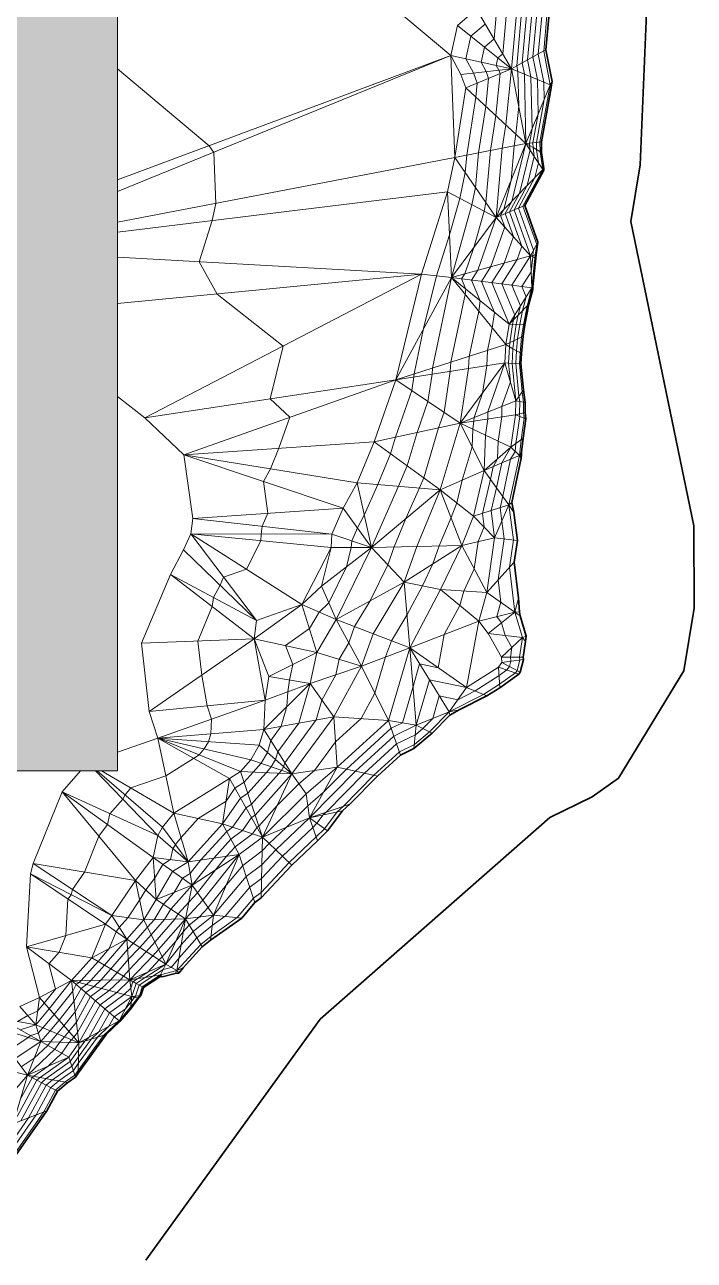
# Model space of a CAD drawing. Header units: millimetres. Extents: x -340184 to 563611, y -309449 to 515683.
# Drawn here: x 350857 to 441911, y -309449 to -141494 of the extents above; entities that cross this region are included whole.
import ezdxf

# ---------------------------------------------------------------- set-up
doc = ezdxf.new("R2010")
doc.units = ezdxf.units.MM
for name, color, linetype, lineweight in [('A-DETL-GENF', 92, 'Continuous', 9), ('A-DETL-THIN', 151, 'Continuous', 9), ('C-TOPO', 7, 'Continuous', 9), ('C-TOPO-FOLD', 70, 'Continuous', 9), ('C-TOPO-MAJR', 7, 'Continuous', 35), ('C-TOPO-MINR', 7, 'Continuous', 9)]:
    doc.layers.add(name, color=color, linetype=linetype, lineweight=lineweight)

msp = doc.modelspace()

# ---------------------------------------------------------------- hatches: boundary and pattern name
at = {"layer": 'A-DETL-GENF'}
msp.add_hatch(color=8, dxfattribs=at).paths.add_polyline_path([(219028, -242914), (363495, -242914), (363495, -138915), (401135, -138915), (401135, -94915), (219028, -94915), (219028, -206129)])

# ---------------------------------------------------------------- linework, layer by layer
at = {"layer": 'A-DETL-THIN'}
for p, q in [((363495, -242914), (363495, -138915)), ((219028, -242914), (363495, -242914))]:
    msp.add_line(p, q, dxfattribs=at)
at = {"layer": 'C-TOPO', "lineweight": 35}
for p, q in [((434543, -160563), (436815, -106083)), ((422126, -140455), (421722, -144917)), ((421722, -144917), (422563, -149219)), ((422538, -149455), (422499, -149705)), ((422563, -149219), (422538, -149455)), ((422451, -150056), (421117, -157417)), ((422499, -149705), (422451, -150056)), ((421117, -157417), (421143, -158876)), ((421143, -158876), (421453, -161043)), ((421453, -161043), (421431, -161269)), ((433280, -168224), (434543, -160563)), ((421431, -161269), (418858, -166058)), ((418858, -166058), (420645, -171040)), ((441838, -209610), (433280, -168224)), ((420645, -171040), (420416, -172781)), ((420416, -172781), (420348, -173248)), ((420348, -173248), (419964, -177138)), ((419941, -177493), (419411, -179489)), ((419948, -177265), (419941, -177493)), ((419964, -177138), (419948, -177265)), ((419411, -179489), (418864, -182277)), ((418864, -182277), (418623, -183830)), ((418623, -183830), (418408, -186206)), ((418408, -186206), (418334, -187601)), ((418334, -187601), (418677, -191144)), ((418677, -191144), (418916, -192863)), ((418916, -192863), (418891, -194213)), ((418891, -194213), (418995, -195063)), ((418995, -195063), (418623, -197706)), ((418623, -197706), (418418, -199621)), ((418418, -199621), (418397, -200079)), ((418368, -200395), (417099, -206454)), ((418388, -200169), (418368, -200395)), ((418397, -200079), (418388, -200169)), ((417099, -206454), (417351, -207784)), ((417351, -207784), (417848, -211592)), ((441911, -220785), (441838, -209610)), ((417848, -211592), (417423, -214566)), ((417423, -214566), (418001, -219435)), ((418001, -219435), (418161, -221316)), ((418161, -221316), (418253, -221843)), ((440487, -229317), (441911, -220785)), ((418253, -221843), (419070, -224609)), ((419070, -224609), (418961, -225330)), ((418961, -225330), (418643, -227483)), ((418673, -227768), (418223, -229525)), ((418643, -227483), (418673, -227768)), ((418043, -229766), (415456, -231615)), ((418223, -229525), (418043, -229766)), ((431610, -243898), (440487, -229317)), ((415456, -231615), (413717, -232724)), ((413717, -232724), (409959, -234630)), ((409959, -234630), (408649, -235370)), ((408649, -235370), (406253, -237807)), ((406253, -237807), (403791, -239865)), ((403791, -239865), (401960, -240766)), ((401960, -240766), (398829, -243625)), ((398829, -243625), (395070, -247431)), ((428020, -246457), (431610, -243898)), ((422276, -249282), (428020, -246457)), ((394079, -248342), (392015, -251092)), ((395070, -247431), (394079, -248342)), ((391034, -276685), (422276, -249282)), ((392015, -251092), (390652, -252425)), ((390652, -252425), (387184, -255720)), ((387184, -255720), (382992, -260185)), ((382992, -260185), (382142, -260820)), ((382142, -260820), (380367, -262925)), ((380367, -262925), (376123, -265954)), ((375007, -266853), (372409, -269709)), ((376123, -265954), (375007, -266853)), ((372409, -269709), (371804, -270414)), ((369253, -270898), (367016, -272388)), ((369302, -270862), (369253, -270898)), ((369353, -270861), (369302, -270862)), ((369561, -270913), (369353, -270861)), ((371336, -270463), (369561, -270913)), ((371804, -270414), (371336, -270463)), ((366663, -273461), (366352, -273834)), ((367016, -272388), (366663, -273461)), ((365230, -275307), (363811, -276984)), ((366352, -273834), (365230, -275307)), ((363811, -276984), (361921, -278780)), ((367344, -309449), (391034, -276685)), ((361921, -278780), (358122, -284024)), ((356717, -285275), (355297, -286457)), ((357761, -284536), (356717, -285275)), ((358122, -284024), (357761, -284536)), ((355297, -286457), (353860, -289120)), ((353860, -289120), (349660, -295159))]:
    msp.add_line(p, q, dxfattribs=at)
at = {"layer": 'C-TOPO'}
for p, q in [((408796, -145694), (400750, -138915)), ((417044, -147492), (412303, -139379)), ((417044, -147492), (409706, -141581)), ((363495, -162567), (408796, -145694)), ((363495, -164187), (408796, -145694)), ((409346, -159556), (408796, -145694)), ((417044, -147492), (408796, -145694)), ((417044, -147492), (419968, -145882)), ((417044, -147492), (410143, -148241)), ((410835, -150075), (417044, -147492)), ((419021, -157638), (417044, -147492)), ((420569, -148956), (417044, -147492)), ((419021, -157638), (410835, -150075)), ((419021, -157638), (420676, -153663)), ((409346, -159556), (419021, -157638)), ((419021, -157638), (414973, -167689)), ((419974, -157537), (419021, -157638)), ((420158, -159404), (419021, -157638)), ((419021, -157638), (419986, -158200)), ((363495, -168339), (409346, -159556)), ((414973, -167689), (409346, -159556)), ((363495, -169682), (408350, -164234)), ((408895, -175870), (408350, -164234)), ((408350, -164234), (414973, -167689)), ((414973, -167689), (419188, -163344)), ((408895, -175870), (414973, -167689)), ((414973, -167689), (417401, -166670)), ((419636, -172897), (414973, -167689)), ((408895, -175870), (419636, -172897)), ((404810, -175417), (363495, -173089)), ((363495, -179409), (404810, -175417)), ((367182, -194927), (404810, -175417)), ((408895, -175870), (401304, -189751)), ((404810, -175417), (408895, -175870)), ((416289, -184984), (408895, -175870)), ((416721, -182208), (408895, -175870)), ((417096, -176898), (408895, -175870)), ((418275, -179725), (416721, -182208)), ((416721, -182208), (417944, -180972)), ((417695, -182240), (416721, -182208)), ((416289, -184984), (417350, -184460)), ((416289, -184984), (401304, -189751)), ((417252, -185540), (416289, -184984)), ((416158, -187478), (401304, -189751)), ((410070, -195636), (416158, -187478)), ((417638, -192600), (416158, -187478)), ((416158, -187478), (417148, -187534)), ((401304, -189751), (367182, -194927)), ((372500, -199967), (401304, -189751)), ((401304, -189751), (410070, -195636)), ((410070, -195636), (417638, -192600)), ((410070, -195636), (417601, -194529)), ((398374, -198184), (410070, -195636)), ((413347, -202082), (410070, -195636)), ((416981, -198935), (410070, -195636)), ((398374, -198184), (372500, -199967)), ((407364, -204699), (398374, -198184)), ((413347, -202082), (416981, -198935)), ((394155, -207210), (372500, -199967)), ((372500, -199967), (396053, -203750)), ((415735, -201060), (413347, -202082)), ((407364, -204699), (413347, -202082)), ((413347, -202082), (415029, -204427)), ((398025, -212562), (396053, -203750)), ((396053, -203750), (407364, -204699)), ((398025, -212562), (407364, -204699)), ((410303, -212264), (407364, -204699)), ((411890, -208299), (407364, -204699)), ((373707, -208603), (394155, -207210)), ((398025, -212562), (394155, -207210)), ((414300, -207535), (411890, -208299)), ((392617, -210749), (373707, -208603)), ((414756, -211226), (411890, -208299)), ((388557, -220326), (373435, -210700)), ((382372, -222477), (373435, -210700)), ((392517, -212573), (373435, -210700)), ((392617, -210749), (373435, -210700)), ((398025, -212562), (392617, -210749)), ((410303, -212264), (414756, -211226)), ((382372, -222477), (372466, -212861)), ((388557, -220326), (392517, -212573)), ((398025, -212562), (391203, -217836)), ((392517, -212573), (398025, -212562)), ((398025, -212562), (410303, -212264)), ((402445, -217272), (398025, -212562)), ((410303, -212264), (402445, -217272)), ((413694, -218660), (410303, -212264)), ((382372, -222477), (370663, -216217)), ((370663, -216217), (382073, -224974)), ((391203, -217836), (393222, -222332)), ((393222, -222332), (402445, -217272)), ((403224, -226214), (402445, -217272)), ((402445, -217272), (407421, -218287)), ((407421, -218287), (413694, -218660)), ((407421, -218287), (412611, -222572)), ((382073, -224974), (388557, -220326)), ((390576, -226816), (388557, -220326)), ((388557, -220326), (393222, -222332)), ((396635, -228669), (393222, -222332)), ((403224, -226214), (393222, -222332)), ((412611, -222572), (403224, -226214)), ((412611, -222572), (410950, -231577)), ((382073, -224974), (366758, -225584)), ((367775, -234839), (382073, -224974)), ((390576, -226816), (382073, -224974)), ((382073, -224974), (383568, -233293)), ((403224, -226214), (396635, -228669)), ((404111, -236698), (403224, -226214)), ((405891, -230564), (403224, -226214)), ((410950, -231577), (403224, -226214)), ((390576, -226816), (384048, -230107)), ((396635, -228669), (390576, -226816)), ((389675, -231038), (396635, -228669)), ((396635, -228669), (400309, -236059)), ((383354, -237293), (389675, -231038)), ((389675, -231038), (383568, -233293)), ((384048, -230107), (389675, -231038)), ((392887, -235561), (389675, -231038)), ((383568, -233293), (367775, -234839)), ((368948, -238494), (383568, -233293)), ((383354, -237293), (392887, -235561)), ((393350, -242413), (392887, -235561)), ((400309, -236059), (392887, -235561)), ((401059, -238199), (400309, -236059)), ((404111, -236698), (400309, -236059)), ((383354, -237293), (368948, -238494)), ((371131, -248664), (368948, -238494)), ((368948, -238494), (378696, -243963)), ((380193, -242992), (368948, -238494)), ((381610, -241402), (368948, -238494)), ((368948, -238494), (382743, -239434)), ((387175, -243347), (383354, -237293)), ((387175, -243347), (382743, -239434)), ((381610, -241402), (387175, -243347)), ((360496, -242914), (368943, -251725)), ((369591, -250571), (360717, -242914)), ((361322, -242914), (371131, -248664)), ((383203, -251911), (380193, -242992)), ((380193, -242992), (387175, -243347)), ((383203, -251911), (387175, -243347)), ((393350, -242413), (387175, -243347)), ((389128, -246028), (387175, -243347)), ((389576, -249307), (393350, -242413)), ((395841, -242964), (393350, -242413)), ((378696, -243963), (377772, -250103)), ((383203, -251911), (378696, -243963)), ((365934, -257827), (355947, -245774)), ((368313, -254685), (355947, -245774)), ((368943, -251725), (355947, -245774)), ((389128, -246028), (389576, -249307)), ((377772, -250103), (371131, -248664)), ((373093, -255275), (371131, -248664)), ((380017, -254291), (377772, -250103)), ((383203, -251911), (377772, -250103)), ((383203, -251911), (389576, -249307)), ((373093, -255275), (368943, -251725)), ((369591, -250571), (373093, -255275)), ((383203, -251911), (383107, -255672)), ((385013, -253642), (383203, -251911)), ((373620, -258470), (368313, -254685)), ((368313, -254685), (368732, -260396)), ((368313, -254685), (373093, -255275)), ((373093, -255275), (380017, -254291)), ((373620, -258470), (373093, -255275)), ((380017, -254291), (373620, -258470)), ((380017, -254291), (376546, -262520)), ((380983, -257259), (380017, -254291)), ((361853, -263752), (351627, -256932)), ((362690, -262587), (351627, -256932)), ((362690, -262587), (352025, -255515)), ((365934, -257827), (352025, -255515)), ((368732, -260396), (365934, -257827)), ((365934, -257827), (367036, -263189)), ((373620, -258470), (368732, -260396)), ((372713, -263029), (373620, -258470)), ((376546, -262520), (373620, -258470)), ((368732, -260396), (372713, -263029)), ((364727, -265820), (362690, -262587)), ((367036, -263189), (362690, -262587)), ((372713, -263029), (367036, -263189)), ((370027, -269184), (367036, -263189)), ((372713, -263029), (370027, -269184)), ((372132, -266552), (372713, -263029)), ((372713, -263029), (376546, -262520)), ((372713, -263029), (373755, -264767)), ((361853, -263752), (351090, -266847)), ((361853, -263752), (364727, -265820)), ((357226, -271433), (351090, -266847)), ((351090, -266847), (360004, -268314)), ((360004, -268314), (364727, -265820)), ((370027, -269184), (364727, -265820)), ((364727, -265820), (365150, -271344)), ((365150, -271344), (360004, -268314)), ((370027, -269184), (365150, -271344)), ((357226, -271433), (352857, -273739)), ((365150, -271344), (357226, -271433)), ((357226, -271433), (358206, -279908)), ((365410, -273607), (357226, -271433)), ((357226, -271433), (362392, -275796)), ((367241, -270991), (365150, -271344)), ((365998, -271819), (365150, -271344)), ((365150, -271344), (365410, -273607)), ((352349, -277421), (352857, -273739)), ((358206, -279908), (352857, -273739)), ((350215, -274966), (352349, -277421)), ((353056, -279704), (347448, -276518)), ((352349, -277421), (347448, -276518)), ((351220, -284289), (346206, -277535)), ((346206, -277535), (353056, -279704)), ((358206, -279908), (352349, -277421)), ((352349, -277421), (353056, -279704)), ((360945, -278397), (358206, -279908)), ((353056, -279704), (351220, -284289)), ((356852, -281825), (353056, -279704)), ((353056, -279704), (358206, -279908)), ((358167, -281779), (358206, -279908)), ((359894, -279395), (358206, -279908)), ((351220, -284289), (356852, -281825)), ((357265, -283057), (356852, -281825)), ((345236, -282772), (351220, -284289)), ((351220, -284289), (349301, -290885)), ((353768, -285644), (351220, -284289)), ((354656, -284905), (351220, -284289)), ((349301, -290885), (351373, -290083))]:
    msp.add_line(p, q, dxfattribs=at)
at = {"layer": 'C-TOPO-FOLD'}
for p, q in [((419968, -145882), (421722, -144917)), ((422331, -149689), (420569, -148956)), ((422331, -149689), (422563, -149219)), ((422538, -149455), (422331, -149689)), ((420676, -153663), (422331, -149689)), ((422451, -150056), (422331, -149689)), ((422499, -149705), (422331, -149689)), ((421117, -157417), (419974, -157537)), ((419986, -158200), (421143, -158876)), ((421295, -161171), (420158, -159404)), ((419188, -163344), (421295, -161171)), ((421453, -161043), (421295, -161171)), ((421431, -161269), (421295, -161171)), ((417401, -166670), (418858, -166058)), ((420645, -171040), (419636, -172897)), ((420416, -172781), (419636, -172897)), ((419829, -177241), (419636, -172897)), ((419636, -172897), (420348, -173248)), ((419829, -177241), (417096, -176898)), ((419829, -177241), (418275, -179725)), ((419964, -177138), (419829, -177241)), ((419941, -177493), (419829, -177241)), ((419948, -177265), (419829, -177241)), ((417944, -180972), (419411, -179489)), ((418864, -182277), (417695, -182240)), ((417350, -184460), (418623, -183830)), ((418408, -186206), (417252, -185540)), ((417148, -187534), (418334, -187601)), ((417638, -192600), (418677, -191144)), ((418916, -192863), (417638, -192600)), ((417601, -194529), (418891, -194213)), ((418995, -195063), (417601, -194529)), ((416981, -198935), (418623, -197706)), ((418122, -200038), (416981, -198935)), ((418418, -199621), (418122, -200038)), ((418122, -200038), (415735, -201060)), ((418368, -200395), (418122, -200038)), ((418122, -200038), (418397, -200079)), ((418388, -200169), (418122, -200038)), ((415029, -204427), (416711, -206771)), ((417099, -206454), (416711, -206771)), ((416711, -206771), (414300, -207535)), ((416711, -206771), (414756, -211226)), ((417351, -207784), (416711, -206771)), ((417848, -211592), (414756, -211226)), ((413694, -218660), (417423, -214566)), ((417525, -221335), (413694, -218660)), ((417525, -221335), (418001, -219435)), ((412611, -222572), (417525, -221335)), ((417525, -221335), (413873, -224239)), ((418161, -221316), (417525, -221335)), ((417525, -221335), (418253, -221843)), ((413873, -224239), (418545, -224793)), ((418545, -224793), (415672, -227487)), ((418545, -224793), (419070, -224609)), ((418961, -225330), (418545, -224793)), ((418643, -227483), (415672, -227487)), ((415747, -228200), (418673, -227768)), ((418223, -229525), (415747, -228200)), ((415456, -231615), (415296, -228803)), ((418043, -229766), (415296, -228803)), ((408558, -234915), (405891, -230564)), ((408558, -234915), (410950, -231577)), ((410950, -231577), (413717, -232724)), ((408558, -234915), (404111, -236698)), ((409959, -234630), (408558, -234915)), ((408649, -235370), (408558, -234915)), ((403791, -239865), (404111, -236698)), ((404111, -236698), (406253, -237807)), ((401960, -240766), (401059, -238199)), ((398829, -243625), (395841, -242964)), ((389576, -249307), (395070, -247431)), ((389576, -249307), (394079, -248342)), ((389576, -249307), (390652, -252425)), ((392015, -251092), (389576, -249307)), ((387184, -255720), (385013, -253642)), ((383107, -255672), (382992, -260185)), ((382142, -260820), (380983, -257259)), ((376123, -265954), (376546, -262520)), ((380367, -262925), (376546, -262520)), ((373755, -264767), (375007, -266853)), ((371551, -270075), (372132, -266552)), ((370027, -269184), (369332, -270637)), ((371551, -270075), (370027, -269184)), ((371551, -270075), (371336, -270463)), ((372409, -269709), (371551, -270075)), ((371804, -270414), (371551, -270075)), ((367016, -272388), (365998, -271819)), ((369332, -270637), (367241, -270991)), ((369332, -270637), (369253, -270898)), ((369302, -270862), (369332, -270637)), ((369561, -270913), (369332, -270637)), ((369332, -270637), (369353, -270861)), ((365410, -273607), (363684, -276886)), ((365410, -273607), (365230, -275307)), ((366663, -273461), (365410, -273607)), ((366352, -273834), (365410, -273607)), ((363684, -276886), (360945, -278397)), ((362392, -275796), (363684, -276886)), ((363811, -276984), (363684, -276886)), ((361921, -278780), (359894, -279395)), ((358122, -284024), (358167, -281779)), ((357761, -284536), (357265, -283057)), ((356717, -285275), (354656, -284905)), ((355297, -286457), (353768, -285644)), ((351373, -290083), (353860, -289120))]:
    msp.add_line(p, q, dxfattribs=at)
at = {"layer": 'C-TOPO-MAJR', "lineweight": 9}
for p, q in [((409706, -141581), (412303, -139379)), ((414674, -143436), (415108, -138650)), ((417044, -147492), (417912, -137920)), ((418506, -146687), (419229, -138712)), ((419968, -145882), (420546, -139505)), ((421430, -145078), (421863, -140297)), ((408796, -145694), (409706, -141581)), ((413375, -144537), (414674, -143436)), ((410143, -148241), (408796, -145694)), ((412920, -146593), (413375, -144537)), ((420569, -148956), (419968, -145882)), ((422331, -149689), (421430, -145078)), ((413593, -147867), (412920, -146593)), ((416293, -155117), (417044, -147492)), ((418806, -148224), (418506, -146687)), ((410835, -150075), (410143, -148241)), ((413564, -152596), (413939, -148784)), ((413939, -148784), (413593, -147867)), ((419021, -157638), (418806, -148224)), ((420676, -153663), (420569, -148956)), ((409346, -159556), (410835, -150075)), ((420927, -157437), (422331, -149689)), ((412571, -158916), (413564, -152596)), ((419974, -157537), (420676, -153663)), ((415796, -158277), (416293, -155117)), ((417081, -165516), (419021, -157638)), ((419986, -158200), (419974, -157537)), ((420950, -158763), (420927, -157437)), ((408350, -164234), (409346, -159556)), ((412160, -163622), (412571, -158916)), ((414973, -167689), (415796, -158277)), ((419188, -163344), (420158, -159404)), ((420158, -159404), (419986, -158200)), ((421295, -161171), (420950, -158763)), ((418615, -166160), (421295, -161171)), ((404810, -175417), (408350, -164234)), ((411662, -165961), (412160, -163622)), ((417401, -166670), (419188, -163344)), ((408895, -175870), (411662, -165961)), ((416187, -167179), (417081, -165516)), ((420477, -171350), (418615, -166160)), ((412475, -174879), (414973, -167689)), ((417304, -170293), (416187, -167179)), ((419636, -172897), (417401, -166670)), ((416055, -173888), (417304, -170293)), ((417096, -176898), (419636, -172897)), ((420229, -173190), (420286, -172800)), ((420286, -172800), (420477, -171350)), ((414362, -176556), (416055, -173888)), ((419829, -177241), (420229, -173190)), ((401304, -189751), (404810, -175417)), ((406299, -188162), (408895, -175870)), ((411629, -176213), (412475, -174879)), ((412808, -179039), (411629, -176213)), ((416721, -182208), (414362, -176556)), ((418275, -179725), (417096, -176898)), ((419167, -179736), (419829, -177241)), ((412592, -180427), (412808, -179039)), ((411294, -186573), (412592, -180427)), ((417695, -182240), (417944, -180972)), ((417944, -180972), (418275, -179725)), ((418669, -182271), (419167, -179736)), ((416289, -184984), (416721, -182208)), ((417350, -184460), (417695, -182240)), ((418411, -183935), (418669, -182271)), ((417252, -185540), (417350, -184460)), ((418215, -186095), (418411, -183935)), ((416158, -187478), (416289, -184984)), ((417148, -187534), (417252, -185540)), ((418137, -187589), (418215, -186095)), ((411207, -188235), (411294, -186573)), ((413854, -194118), (416158, -187478)), ((417638, -192600), (417148, -187534)), ((418504, -191387), (418137, -187589)), ((398374, -198184), (401304, -189751)), ((405687, -192693), (406255, -188993)), ((406255, -188993), (406299, -188162)), ((410070, -195636), (411207, -188235)), ((418703, -192819), (418504, -191387)), ((367182, -194927), (363495, -192027)), ((404222, -196910), (405687, -192693)), ((417601, -194529), (417638, -192600)), ((418676, -194266), (418703, -192819)), ((413836, -195083), (413854, -194118)), ((416981, -198935), (417601, -194529)), ((418763, -194974), (418676, -194266)), ((372500, -199967), (367182, -194927)), ((407364, -204699), (410070, -195636)), ((413526, -197285), (413836, -195083)), ((418349, -197911), (418763, -194974)), ((396053, -203750), (398374, -198184)), ((402869, -201441), (404222, -196910)), ((413347, -202082), (413526, -197285)), ((418122, -200038), (418349, -197911)), ((415735, -201060), (416981, -198935)), ((373707, -208603), (372500, -199967)), ((401709, -204224), (402869, -201441)), ((415029, -204427), (415735, -201060)), ((416711, -206771), (418122, -200038)), ((411890, -208299), (413347, -202082)), ((394155, -207210), (396053, -203750)), ((398025, -212562), (401709, -204224)), ((404164, -212413), (407364, -204699)), ((414300, -207535), (415029, -204427)), ((392617, -210749), (394155, -207210)), ((414756, -211226), (414300, -207535)), ((417332, -211531), (416711, -206771)), ((373435, -210700), (373707, -208603)), ((410303, -212264), (411890, -208299)), ((372466, -212861), (373435, -210700)), ((392517, -212573), (392617, -210749)), ((413694, -218660), (414756, -211226)), ((416801, -215248), (417332, -211531)), ((370663, -216217), (372466, -212861)), ((391203, -217836), (392517, -212573)), ((393222, -222332), (398025, -212562)), ((402445, -217272), (404164, -212413)), ((407421, -218287), (410303, -212264)), ((366758, -225584), (370663, -216217)), ((417525, -221335), (416801, -215248)), ((388557, -220326), (391203, -217836)), ((398223, -224273), (402445, -217272)), ((403224, -226214), (407421, -218287)), ((412611, -222572), (413694, -218660)), ((388557, -220326), (382372, -222477)), ((418545, -224793), (417525, -221335)), ((382073, -224974), (382372, -222477)), ((390576, -226816), (393222, -222332)), ((413873, -224239), (412611, -222572)), ((384048, -230107), (382073, -224974)), ((396635, -228669), (398223, -224273)), ((415672, -227487), (413873, -224239)), ((418148, -227483), (418545, -224793)), ((367775, -234839), (366758, -225584)), ((400309, -236059), (403224, -226214)), ((389675, -231038), (390576, -226816)), ((415296, -228803), (415747, -228200)), ((415747, -228200), (415672, -227487)), ((417810, -229304), (418186, -227840)), ((418186, -227840), (418148, -227483)), ((392887, -235561), (396635, -228669)), ((410950, -231577), (415296, -228803)), ((415429, -231146), (417585, -229606)), ((417585, -229606), (417810, -229304)), ((383568, -233293), (384048, -230107)), ((388121, -236427), (389675, -231038)), ((404111, -236698), (405891, -230564)), ((405891, -230564), (410950, -231577)), ((413256, -232533), (415429, -231146)), ((383354, -237293), (383568, -233293)), ((408558, -234915), (413256, -232533)), ((368948, -238494), (367775, -234839)), ((405896, -237623), (408558, -234915)), ((385264, -240320), (388121, -236427)), ((387175, -243347), (392887, -235561)), ((393350, -242413), (400309, -236059)), ((401059, -238199), (404111, -236698)), ((363495, -240393), (368948, -238494)), ((382743, -239434), (383354, -237293)), ((395841, -242964), (401059, -238199)), ((403844, -239338), (405896, -237623)), ((381610, -241402), (382743, -239434)), ((401810, -240338), (403844, -239338)), ((380193, -242992), (381610, -241402)), ((384392, -242374), (384959, -241391)), ((384959, -241391), (385264, -240320)), ((398331, -243515), (401810, -240338)), ((355947, -245774), (358462, -242914)), ((378696, -243963), (380193, -242992)), ((381196, -245965), (383684, -243170)), ((382200, -248938), (387175, -243347)), ((383684, -243170), (384392, -242374)), ((389128, -246028), (393350, -242413)), ((389576, -249307), (395841, -242964)), ((394155, -247744), (398331, -243515)), ((371131, -248664), (378696, -243963)), ((352025, -255515), (355947, -245774)), ((377772, -250103), (380199, -246612)), ((380199, -246612), (381196, -245965)), ((383203, -251911), (389128, -246028)), ((391609, -250794), (393329, -248502)), ((393329, -248502), (394155, -247744)), ((369591, -250571), (371131, -248664)), ((373093, -255275), (377772, -250103)), ((380488, -251007), (381701, -249261)), ((381701, -249261), (382200, -248938)), ((385013, -253642), (389576, -249307)), ((368313, -254685), (368943, -251725)), ((368943, -251725), (369591, -250571)), ((378895, -252197), (380488, -251007)), ((380017, -254291), (383203, -251911)), ((386822, -255374), (390473, -251906)), ((390473, -251906), (391609, -250794)), ((376555, -254783), (378895, -252197)), ((365934, -257827), (368313, -254685)), ((370966, -256578), (373093, -255275)), ((373620, -258470), (376555, -254783)), ((375083, -260495), (380017, -254291)), ((383107, -255672), (385013, -253642)), ((351090, -266847), (351627, -256932)), ((351627, -256932), (352025, -255515)), ((368732, -260396), (370966, -256578)), ((380983, -257259), (383107, -255672)), ((383011, -259433), (386822, -255374)), ((362690, -262587), (365934, -257827)), ((370722, -261712), (373620, -258470)), ((376546, -262520), (380983, -257259)), ((379730, -262857), (381949, -260227)), ((381949, -260227), (383011, -259433)), ((367036, -263189), (368732, -260396)), ((369874, -263109), (370722, -261712)), ((372713, -263029), (375083, -260495)), ((361853, -263752), (362690, -262587)), ((364727, -265820), (367036, -263189)), ((368033, -265188), (369874, -263109)), ((369030, -267186), (372713, -263029)), ((373755, -264767), (376546, -262520)), ((376193, -265382), (379730, -262857)), ((360004, -268314), (361853, -263752)), ((366494, -266942), (368033, -265188)), ((372132, -266552), (373755, -264767)), ((352857, -273739), (351090, -266847)), ((361719, -269324), (364727, -265820)), ((364939, -268582), (366494, -266942)), ((370027, -269184), (372132, -266552)), ((371551, -270075), (374798, -266505)), ((374798, -266505), (376193, -265382)), ((357226, -271433), (360004, -268314)), ((363435, -270334), (364939, -268582)), ((365150, -271344), (368260, -268063)), ((368260, -268063), (369030, -267186)), ((359867, -271403), (361719, -269324)), ((362509, -271374), (363435, -270334)), ((367241, -270991), (370027, -269184)), ((369332, -270637), (371551, -270075)), ((354194, -275281), (357226, -271433)), ((358517, -272523), (359272, -271976)), ((359272, -271976), (359867, -271403)), ((361318, -272520), (362509, -271374)), ((363364, -273063), (365150, -271344)), ((365410, -273607), (365998, -271819)), ((365998, -271819), (367241, -270991)), ((366846, -272293), (369332, -270637)), ((350215, -274966), (352857, -273739)), ((357552, -274258), (358517, -272523)), ((357879, -277083), (359809, -273614)), ((359809, -273614), (361318, -272520)), ((361100, -274705), (363364, -273063)), ((362392, -275796), (365410, -273607)), ((366195, -273797), (366454, -273485)), ((366454, -273485), (366846, -272293)), ((352349, -277421), (354194, -275281)), ((355531, -276823), (357552, -274258)), ((358206, -279908), (361100, -274705)), ((363684, -276886), (365260, -275024)), ((365260, -275024), (366195, -273797)), ((354301, -278250), (355531, -276823)), ((356869, -278366), (357879, -277083)), ((360945, -278397), (362392, -275796)), ((361583, -278883), (363684, -276886)), ((350252, -278111), (352349, -277421)), ((353056, -279704), (354301, -278250)), ((356253, -279079), (356869, -278366)), ((359894, -279395), (360945, -278397)), ((349549, -282038), (353056, -279704)), ((354954, -280764), (355631, -279806)), ((355631, -279806), (356253, -279079)), ((356852, -281825), (358206, -279908)), ((358129, -283650), (361583, -278883)), ((358167, -281779), (359894, -279395)), ((351220, -284289), (354954, -280764)), ((352938, -284597), (356852, -281825)), ((357265, -283057), (358167, -281779)), ((354656, -284905), (357265, -283057)), ((357678, -284289), (358129, -283650)), ((347946, -288181), (351220, -284289)), ((349301, -290885), (352494, -284967)), ((352494, -284967), (352938, -284597)), ((353768, -285644), (354656, -284905)), ((355042, -286322), (356373, -285213)), ((356373, -285213), (357678, -284289)), ((351373, -290083), (353768, -285644)), ((353446, -289281), (355042, -286322)), ((348779, -295990), (353446, -289281)), ((349040, -293438), (351373, -290083))]:
    msp.add_line(p, q, dxfattribs=at)
at = {"layer": 'C-TOPO-MINR'}
for p, q in [((415859, -145464), (416510, -138285)), ((417775, -147090), (418571, -138316)), ((419237, -146285), (419888, -139109)), ((420699, -145480), (421205, -139901)), ((411541, -143059), (413488, -141407)), ((410858, -146144), (411541, -143059)), ((414982, -147043), (415210, -146015)), ((415210, -146015), (415859, -145464)), ((421450, -149322), (420699, -145480)), ((375921, -157939), (363495, -147470)), ((411868, -148054), (410858, -146144)), ((415319, -147679), (414982, -147043)), ((415492, -148138), (415319, -147679)), ((417925, -147858), (417775, -147090)), ((419688, -148590), (419237, -146285)), ((412387, -149430), (411868, -148054)), ((412199, -151336), (412387, -149430)), ((414928, -153856), (415492, -148138)), ((418033, -152565), (417925, -147858)), ((419849, -155650), (419688, -148590)), ((421504, -151676), (421450, -149322)), ((410959, -159236), (412199, -151336)), ((417657, -156377), (418033, -152565)), ((420450, -157487), (421504, -151676)), ((414184, -158597), (414928, -153856)), ((419498, -157588), (419849, -155650)), ((417409, -157957), (417657, -156377)), ((419504, -157919), (419498, -157588)), ((420468, -158482), (420450, -157487)), ((376566, -158852), (375921, -157939)), ((376841, -165782), (376566, -158852)), ((410753, -161589), (410959, -159236)), ((413567, -165656), (414184, -158597)), ((416997, -162663), (417409, -157957)), ((418134, -164430), (419590, -158521)), ((419590, -158521), (419504, -157919)), ((420727, -160288), (420468, -158482)), ((420241, -162257), (420727, -160288)), ((410006, -165097), (410753, -161589)), ((416027, -166603), (416997, -162663)), ((418008, -166415), (420241, -162257)), ((416794, -166924), (418134, -164430)), ((376343, -168121), (376841, -165782)), ((408623, -170052), (410006, -165097)), ((413318, -166825), (413567, -165656)), ((411934, -171779), (413318, -166825)), ((415580, -167434), (416027, -166603)), ((416139, -168991), (415580, -167434)), ((418470, -171595), (416794, -166924)), ((420056, -172124), (418008, -166415)), ((374573, -173713), (376343, -168121)), ((414265, -174383), (416139, -168991)), ((406852, -175643), (408623, -170052)), ((410685, -175374), (411934, -171779)), ((417846, -173393), (418470, -171595)), ((419932, -173043), (419961, -172849)), ((419961, -172849), (420056, -172124)), ((377011, -178103), (374573, -173713)), ((412995, -176384), (414265, -174383)), ((415729, -176727), (417846, -173393)), ((419732, -175069), (419932, -173043)), ((405099, -182810), (406852, -175643)), ((410262, -176041), (410685, -175374)), ((410852, -177454), (410262, -176041)), ((418462, -177070), (419732, -175069)), ((410744, -178148), (410852, -177454)), ((414764, -180624), (412995, -176384)), ((417498, -180967), (415729, -176727)), ((419052, -178483), (418462, -177070)), ((385996, -185172), (377011, -178103)), ((408796, -187368), (410744, -178148)), ((418555, -180354), (419052, -178483)), ((414441, -182706), (414764, -180624)), ((417332, -181590), (417498, -180967)), ((418182, -182255), (418555, -180354)), ((403801, -188956), (405099, -182810)), ((413792, -185779), (414441, -182706)), ((416819, -184722), (417208, -182224)), ((417208, -182224), (417332, -181590)), ((417880, -184198), (418182, -182255)), ((416771, -185262), (416819, -184722)), ((417734, -185817), (417880, -184198)), ((384243, -192339), (385996, -185172)), ((413683, -187857), (413792, -185779)), ((416653, -187506), (416771, -185262)), ((417642, -187562), (417734, -185817)), ((408731, -188614), (408796, -187368)), ((413114, -191557), (413683, -187857)), ((416898, -190039), (416653, -187506)), ((418071, -191993), (417642, -187562)), ((403495, -191222), (403780, -189372)), ((403780, -189372), (403801, -188956)), ((407879, -194165), (408731, -188614)), ((401298, -197547), (403495, -191222)), ((415746, -193359), (416898, -190039)), ((386902, -194859), (384243, -192339)), ((411962, -194877), (413114, -191557)), ((418170, -192709), (418071, -191993)), ((418139, -194398), (418170, -192709)), ((407146, -196273), (407879, -194165)), ((415254, -198110), (415718, -194806)), ((415718, -194806), (415746, -193359)), ((417665, -198423), (418182, -194752)), ((418182, -194752), (418139, -194398)), ((385437, -199075), (386902, -194859)), ((405117, -203070), (407146, -196273)), ((411709, -198859), (411798, -196461)), ((411798, -196461), (411953, -195359)), ((411953, -195359), (411962, -194877)), ((400621, -199813), (401298, -197547)), ((415164, -200509), (415254, -198110)), ((384277, -201858), (385437, -199075)), ((398881, -203987), (400621, -199813)), ((410356, -203391), (411709, -198859)), ((416928, -200549), (417552, -199487)), ((417552, -199487), (417665, -198423)), ((414541, -201571), (415164, -200509)), ((415870, -205599), (416928, -200549)), ((383327, -203589), (384277, -201858)), ((404536, -204462), (405117, -203070)), ((414188, -203254), (414541, -201571)), ((383931, -207907), (383327, -203589)), ((397039, -208156), (398881, -203987)), ((402695, -208630), (404536, -204462)), ((409627, -206499), (410356, -203391)), ((413095, -207917), (414188, -203254)), ((408833, -208482), (409627, -206499)), ((415506, -207153), (415870, -205599)), ((383162, -209676), (383931, -207907)), ((396090, -209886), (397039, -208156)), ((413323, -209763), (413095, -207917)), ((415734, -208999), (415506, -207153)), ((383026, -210724), (383162, -209676)), ((395321, -211655), (396090, -209886)), ((401095, -212487), (402695, -208630)), ((407233, -212339), (408833, -208482)), ((412529, -211745), (413323, -209763)), ((416044, -211379), (415734, -208999)), ((382976, -211637), (383026, -210724)), ((415248, -216954), (416044, -211379)), ((380996, -215513), (382976, -211637)), ((394614, -215199), (395271, -212567)), ((395271, -212567), (395321, -211655)), ((400235, -214917), (401095, -212487)), ((406374, -214768), (407233, -212339)), ((411998, -215462), (412529, -211745)), ((397834, -219802), (400235, -214917)), ((404933, -217779), (406374, -214768)), ((377419, -217669), (377903, -216588)), ((377903, -216588), (380996, -215513)), ((392213, -220084), (394614, -215199)), ((410558, -218473), (411998, -215462)), ((376517, -219347), (377419, -217669)), ((402835, -221743), (404933, -217779)), ((415609, -219997), (415248, -216954)), ((376368, -220595), (376517, -219347)), ((395723, -223303), (397834, -219802)), ((410016, -220429), (410558, -218473)), ((415068, -221953), (415609, -219997)), ((374415, -225279), (376368, -220595)), ((389566, -223571), (390890, -221329)), ((390890, -221329), (392213, -220084)), ((407918, -224393), (410016, -220429)), ((394929, -225501), (395723, -223303)), ((400724, -225243), (402835, -221743)), ((415699, -222787), (415068, -221953)), ((416209, -224516), (415699, -222787)), ((386324, -225895), (389566, -223571)), ((407087, -228895), (407918, -224393)), ((417109, -226140), (416209, -224516)), ((374924, -229906), (374415, -225279)), ((387312, -228462), (386324, -225895)), ((393605, -227743), (394929, -225501)), ((399930, -227441), (400724, -225243)), ((416910, -227485), (417109, -226140)), ((393155, -229854), (393605, -227743)), ((398472, -232364), (399930, -227441)), ((403668, -231456), (404558, -228389)), ((404558, -228389), (407087, -228895)), ((416779, -228752), (416966, -228020)), ((416966, -228020), (416910, -227485)), ((375672, -234066), (374924, -229906)), ((386862, -230573), (387312, -228462)), ((391281, -233300), (393155, -229854)), ((412103, -232055), (415362, -229975)), ((415362, -229975), (416440, -229204)), ((416440, -229204), (416779, -228752)), ((386622, -232166), (386862, -230573)), ((402210, -236379), (403668, -231456)), ((386515, -234166), (386622, -232166)), ((390504, -235994), (391281, -233300)), ((396598, -235810), (398472, -232364)), ((406335, -235806), (407225, -232739)), ((407225, -232739), (409754, -233246)), ((409754, -233246), (412103, -232055)), ((376258, -235893), (375672, -234066)), ((385738, -236860), (386515, -234166)), ((376151, -237893), (376258, -235893)), ((386220, -241834), (390504, -235994)), ((393119, -238987), (396598, -235810)), ((400684, -237129), (402210, -236379)), ((405003, -237160), (406335, -235806)), ((375846, -238964), (376151, -237893)), ((384309, -238806), (385738, -236860)), ((394596, -242688), (400684, -237129)), ((401435, -239268), (403978, -238018)), ((403978, -238018), (405003, -237160)), ((374571, -240743), (375279, -239948)), ((375279, -239948), (375846, -238964)), ((383851, -240412), (384309, -238806)), ((390263, -242880), (393119, -238987)), ((397086, -243239), (401435, -239268)), ((370040, -243579), (373822, -241229)), ((373822, -241229), (374571, -240743)), ((383001, -241888), (383851, -240412)), ((386067, -242369), (386220, -241834)), ((380695, -244479), (381939, -243081)), ((381698, -247451), (385429, -243259)), ((381939, -243081), (383001, -241888)), ((385429, -243259), (385783, -242861)), ((385783, -242861), (386067, -242369)), ((388151, -244688), (390263, -242880)), ((391463, -245860), (394596, -242688)), ((391865, -248525), (397086, -243239)), ((365283, -245236), (370040, -243579)), ((379447, -245288), (380695, -244479)), ((385189, -247629), (388151, -244688)), ((362445, -248750), (364189, -246766)), ((364189, -246766), (364513, -246189)), ((364513, -246189), (365283, -245236)), ((378234, -247033), (379447, -245288)), ((389352, -247668), (391463, -245860)), ((374452, -249383), (378234, -247033)), ((379130, -250555), (380950, -247937)), ((380950, -247937), (381698, -247451)), ((382701, -250424), (385189, -247629)), ((386390, -250609), (389352, -247668)), ((391452, -248905), (391865, -248525)), ((360941, -251801), (362130, -250230)), ((362130, -250230), (362445, -248750)), ((372112, -251969), (374452, -249383)), ((390025, -250606), (390592, -250051)), ((390592, -250051), (391452, -248905)), ((358979, -256671), (360941, -251801)), ((374824, -255029), (378334, -251150)), ((378334, -251150), (379130, -250555)), ((379456, -253244), (381845, -251459)), ((381845, -251459), (382452, -250586)), ((382452, -250586), (382701, -250424)), ((384108, -252776), (386390, -250609)), ((385917, -254508), (390025, -250606)), ((370703, -254980), (371018, -253500)), ((371018, -253500), (371342, -252923)), ((371342, -252923), (372112, -251969)), ((378286, -254537), (379456, -253244)), ((383155, -253791), (384108, -252776)), ((369640, -255631), (370703, -254980)), ((373356, -256873), (374824, -255029)), ((376819, -256381), (378286, -254537)), ((380500, -255775), (383155, -253791)), ((383059, -257552), (385917, -254508)), ((357357, -259051), (358979, -256671)), ((368522, -257541), (369640, -255631)), ((372293, -257524), (373356, -256873)), ((374351, -259483), (376819, -256381)), ((378282, -258406), (380500, -255775)), ((367333, -259112), (368522, -257541)), ((371176, -259433), (372293, -257524)), ((375814, -261508), (378282, -258406)), ((381466, -258743), (383059, -257552)), ((356740, -260342), (357158, -259759)), ((357158, -259759), (357357, -259051)), ((366485, -260508), (367333, -259112)), ((369727, -261054), (371176, -259433)), ((373166, -260750), (374351, -259483)), ((378138, -262689), (381466, -258743)), ((356472, -265299), (356740, -260342)), ((364863, -262888), (366485, -260508)), ((368455, -263149), (369727, -261054)), ((371718, -262371), (373166, -260750)), ((374629, -262774), (375814, -261508)), ((363708, -264204), (364863, -262888)), ((367535, -264189), (368455, -263149)), ((368532, -266187), (371294, -263069)), ((371294, -263069), (371718, -262371)), ((373234, -263898), (374629, -262774)), ((376370, -263951), (378138, -262689)), ((355547, -267580), (356472, -265299)), ((362365, -267067), (363290, -264786)), ((363290, -264786), (363708, -264204)), ((365610, -266381), (367535, -264189)), ((371370, -266106), (372422, -264790)), ((372422, -264790), (373234, -263898)), ((374277, -265636), (376370, -263951)), ((364833, -267201), (365610, -266381)), ((367377, -267502), (368532, -266187)), ((369529, -268185), (371370, -266106)), ((371842, -268314), (374277, -265636)), ((354158, -269140), (355547, -267580)), ((360862, -268819), (362365, -267067)), ((362577, -269829), (364833, -267201)), ((365045, -269963), (367377, -267502)), ((367589, -270264), (369144, -268624)), ((369144, -268624), (369529, -268185)), ((370789, -269630), (371842, -268314)), ((355041, -272586), (354158, -269140)), ((358546, -271418), (360862, -268819)), ((361188, -271389), (362577, -269829)), ((364293, -270839), (365045, -269963)), ((366196, -271168), (367589, -270264)), ((368287, -270814), (369680, -269911)), ((369680, -269911), (370789, -269630)), ((357389, -272845), (357871, -271978)), ((357871, -271978), (358249, -271704)), ((358249, -271704), (358546, -271418)), ((360295, -272248), (361188, -271389)), ((362341, -272791), (363830, -271359)), ((363830, -271359), (364293, -270839)), ((365280, -272476), (365574, -271582)), ((365574, -271582), (366196, -271168)), ((365932, -273546), (366422, -272056)), ((366422, -272056), (368287, -270814)), ((353526, -274510), (355041, -272586)), ((354863, -276052), (357389, -272845)), ((357716, -275670), (359163, -273069)), ((359163, -273069), (360295, -272248)), ((360455, -274159), (362341, -272791)), ((361746, -275250), (364387, -273335)), ((364387, -273335), (365280, -272476)), ((365335, -274315), (365802, -273702)), ((365802, -273702), (365932, -273546)), ((352603, -275580), (353526, -274510)), ((358042, -278495), (360455, -274159)), ((359575, -279152), (361746, -275250)), ((363038, -276341), (364547, -275247)), ((364547, -275247), (365335, -274315)), ((349898, -276970), (351282, -276193)), ((351282, -276193), (352603, -275580)), ((353325, -277836), (354863, -276052)), ((356200, -277595), (357716, -275670)), ((362314, -277642), (363038, -276341)), ((351654, -278907), (352703, -278562)), ((352703, -278562), (353325, -277836)), ((354344, -279755), (355277, -278664)), ((355277, -278664), (356200, -277595)), ((357537, -279137), (358042, -278495)), ((360739, -279139), (362314, -277642)), ((348713, -280912), (351344, -279162)), ((351344, -279162), (351654, -278907)), ((352138, -281997), (354005, -280234)), ((354005, -280234), (354344, -279755)), ((355903, -281295), (356918, -279857)), ((356918, -279857), (357229, -279493)), ((357229, -279493), (357537, -279137)), ((358148, -282715), (360739, -279139)), ((358187, -280843), (359050, -279652)), ((359050, -279652), (359575, -279152)), ((350384, -283164), (352138, -281997)), ((354036, -283057), (355903, -281295)), ((357059, -282441), (358187, -280843)), ((352079, -284443), (354036, -283057)), ((353797, -284751), (357059, -282441)), ((355514, -285059), (357472, -283673)), ((357472, -283673), (358148, -282715)), ((350260, -287587), (351857, -284628)), ((350337, -290484), (353131, -285306)), ((351857, -284628), (352079, -284443)), ((353131, -285306), (353797, -284751)), ((354405, -285983), (355514, -285059)), ((352409, -289682), (354405, -285983)), ((348910, -294714), (352409, -289682))]:
    msp.add_line(p, q, dxfattribs=at)

doc.saveas('drawing.dxf')
